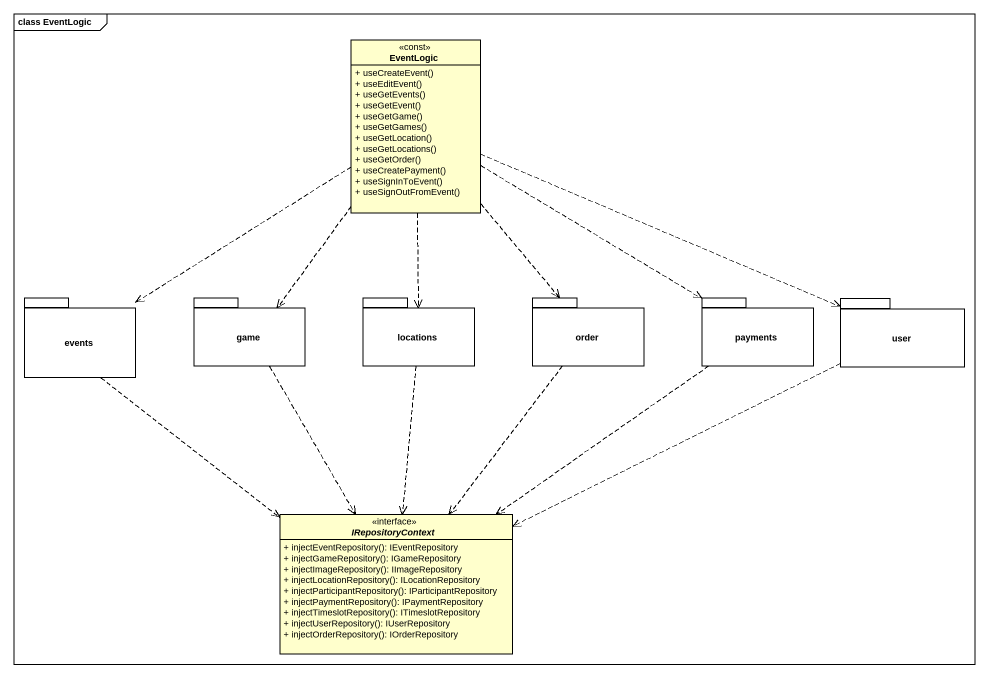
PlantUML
@startuml
mainframe class EventLogic
hide circle
hide empty members
skinparam classAttributeIconSize 0
class EventLogic <<const>> {
  + useCreateEvent()
  + useEditEvent()
  + useGetEvents()
  + useGetEvent()
  + useGetGame()
  + useGetGames()
  + useGetLocation()
  + useGetLocations()
  + useGetOrder()
  + useCreatePayment()
  + useSignInToEvent()
  + useSignOutFromEvent()
}
package events {
}
package game {
}
package locations {
}
package order {
}
package payments {
}
package user {
}
interface IRepositoryContext {
  + injectEventRepository(): IEventRepository
  + injectGameRepository(): IGameRepository
  + injectImageRepository(): IImageRepository
  + injectLocationRepository(): ILocationRepository
  + injectParticipantRepository(): IParticipantRepository
  + injectPaymentRepository(): IPaymentRepository
  + injectTimeslotRepository(): ITimeslotRepository
  + injectUserRepository(): IUserRepository
  + injectOrderRepository(): IOrderRepository
}
EventLogic ..> events
EventLogic ..> game
EventLogic ..> locations
EventLogic ..> order
EventLogic ..> payments
EventLogic .right.> user
events ..> IRepositoryContext
game ..> IRepositoryContext
locations ..> IRepositoryContext
order ..> IRepositoryContext
payments ..> IRepositoryContext
user .left.> IRepositoryContext
@enduml
